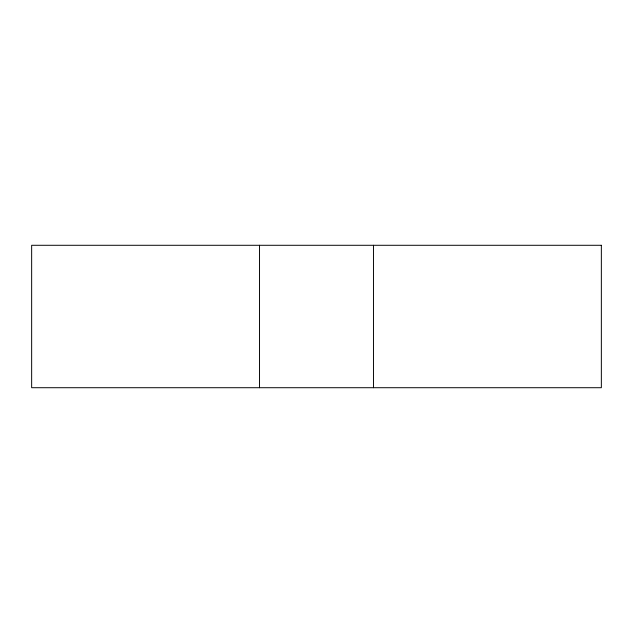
<?xml version="1.0" encoding="UTF-8"?>
<svg xmlns="http://www.w3.org/2000/svg" width="633" height="633" viewBox="0 0 633 633"><rect width="100%" height="100%" fill="white"/><g stroke="black" fill="none" stroke-linecap="round" stroke-linejoin="round"><path stroke-width="0.95" d="M373.47 245.287L373.47 387.712M259.53 245.287L259.53 387.712M601.35 245.287L31.65 245.287L31.65 387.712L601.35 387.712L601.35 245.287"/></g></svg>
